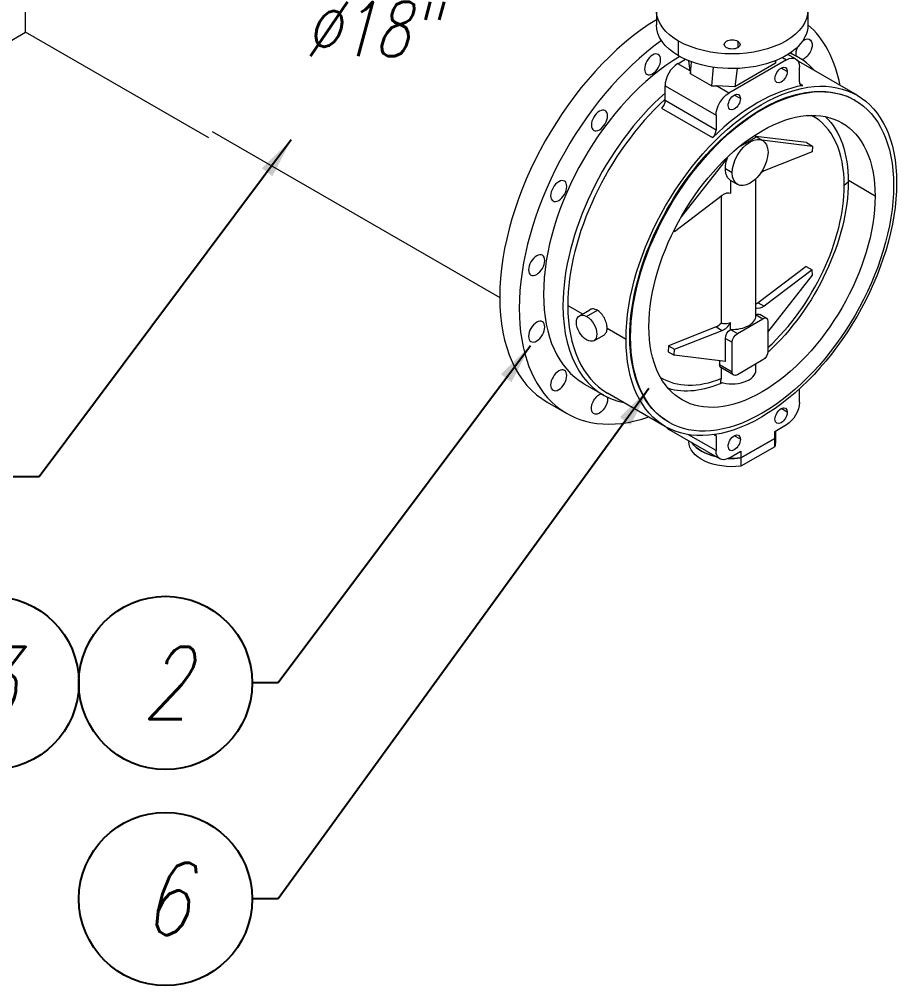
# Model space of a CAD drawing. Header units: inches. Extents: x 52169 to 69006, y 13152 to 42758.
# Drawn here: x 62954 to 64169, y 14086 to 15424 of the extents above; entities that cross this region are included whole.
import ezdxf
from ezdxf.enums import TextEntityAlignment as Align

# ---------------------------------------------------------------- set-up
doc = ezdxf.new("R2010")
doc.units = ezdxf.units.IN
doc.header["$MEASUREMENT"] = 0
doc.layers.add('IA-DIBUJO', color=3, linetype='Continuous')
doc.layers.add('IA-SIMBOLS', color=2, linetype='Continuous')
doc.layers.add('IA-DIM', color=7, linetype='Continuous', lineweight=5)
doc.layers.add('IA-TITLE', color=6, linetype='Continuous', lineweight=13)
doc.styles.add('ING-AMB', font='romans.shx', dxfattribs={"width": 0.75, "oblique": 15})
doc.styles.add('SALVADOR', font='romans.shx', dxfattribs={"width": 0.75, "oblique": 15})
doc.dimstyles.new('ING-AMB 16', dxfattribs={"dimscale": 16, "dimtxt": 3, "dimasz": 2.5, "dimexe": 1, "dimexo": 1, "dimgap": 1, "dimtad": 1, "dimdec": 0, "dimzin": 0, "dimdsep": 46, "dimtxsty": 'ING-AMB', "dimcen": 0.1, "dimclrd": 7, "dimclre": 7, "dimclrt": 2, "dimadec": 0, "dimazin": 0, "dimtfac": 1, "dimtdec": 0, "dimtmove": 0, "dimatfit": 0, "dimfxl": 1.25, "dimtfill": 1, "dimtolj": 1, "dimtzin": 0, "dimarcsym": 1})

# ---------------------------------------------------------------- blocks, each defined once
blk = doc.blocks.new('A$Cca83e120')
at = {"layer": 'IA-DIBUJO', "linetype": 'Continuous', "lineweight": 0, "extrusion": (-1.11022e-16, 0.816497, 0.57735)}
for p, q in [((-2630.5, 6468.5), (-2630.5, 6931.7)), ((-2802, 6369.5), (-2630.5, 6468.5)), ((-2376.8, 6322), (-2630.5, 6468.5)), ((-2371.8, 6330.7), (-1973.7, 6100.8))]:
    blk.add_line(p, q, dxfattribs=at)
at = {"layer": 'IA-DIBUJO', "color": 2, "linetype": 'Continuous', "lineweight": 0, "extrusion": (-1.11022e-16, 0.816497, 0.57735)}
for p, q in [((-1756.9, 6499), (-1756.9, 6478.6)), ((-1546.9, 6499), (-1546.9, 6478.6)), ((-1726.1, 6435.7), (-1726.1, 6456.1)), ((-1644.1, 6455.8), (-1644.1, 6446.9)), ((-1564, 6431.4), (-1574.6, 6437.5)), ((-1571, 6439.9), (-1560.3, 6433.8)), ((-1727.2, 6424.8), (-1716.7, 6430.9)), ((-1710, 6414.8), (-1727.2, 6424.8)), ((-1710, 6414.8), (-1711.9, 6428.9)), ((-1709.5, 6410.6), (-1708.1, 6427.4)), ((-1576.5, 6430.2), (-1656.5, 6384)), ((-1591.7, 6425.5), (-1648.4, 6392.7)), ((-1592.2, 6428.7), (-1591.7, 6425.5)), ((-1592.1, 6428.7), (-1591.7, 6425.5)), ((-1582, 6433.3), (-1576.5, 6430.2)), ((-1478.9, 6381.2), (-1559.5, 6427.7)), ((-1680.5, 6393.9), (-1709.5, 6410.6)), ((-1678.4, 6419.9), (-1680.5, 6393.9)), ((-1644.9, 6418.1), (-1648.4, 6392.7)), ((-1575.6, 6413.9), (-1584.1, 6418.8)), ((-1558.8, 6399.5), (-1558.8, 6420)), ((-1554.1, 6394.5), (-1558.4, 6397)), ((-1744.9, 6394.2), (-1674.2, 6353.4)), ((-1744.9, 6373.7), (-1744.9, 6394.2)), ((-1648.4, 6392.7), (-1673.7, 6393.9)), ((-1656.5, 6384), (-1673.7, 6393.9)), ((-1674.2, 6332.8), (-1744.9, 6373.7)), ((-1640.5, 6376.5), (-1648.9, 6381.4)), ((-1481.7, 6374), (-1482.8, 6374.6)), ((-1749.6, 6363.2), (-1678.9, 6322.4)), ((-1674.2, 6353.4), (-1674.2, 6332.8)), ((-1619, 6323.6), (-1619, 6326.6)), ((-1549, 6315.5), (-1619, 6323.9)), ((-1609.5, 6318.3), (-1619, 6323.7)), ((-1611, 6319.1), (-1540.6, 6310.7)), ((-1549, 6315.5), (-1540.6, 6310.7)), ((-1540.6, 6310.7), (-1541.2, 6302.5)), ((-1658.3, 6294.4), (-1722.6, 6212.5)), ((-1658.3, 6294.4), (-1659, 6294.8)), ((-1541.2, 6302.5), (-1607.5, 6276.3)), ((-1651.8, 6273.7), (-1661.3, 6279.1)), ((-1654, 6263.1), (-1654, 6245.4)), ((-1644.5, 6257.6), (-1654, 6263.1)), ((-1619, 6075.8), (-1619, 6265.6)), ((-1491, 6261.2), (-1496.7, 6256.3)), ((-1453.9, 6241.4), (-1491, 6262.8)), ((-1731.8, 6192.5), (-1665.6, 6242.8)), ((-1667.1, 6241.6), (-1667.1, 6065.1)), ((-1732.9, 6193.1), (-1731.8, 6192.5)), ((-1732, 6194.8), (-1731.8, 6192.5)), ((-1549.6, 6144.1), (-1615.8, 6093.8)), ((-1549.6, 6144.1), (-1541.2, 6139.3)), ((-1541.2, 6139.3), (-1607.5, 6088.9)), ((-1602.3, 6053.2), (-1540.6, 6131.7)), ((-1540.6, 6131.7), (-1541.2, 6139.3)), ((-1879.5, 6090), (-1859.2, 6078.2)), ((-1615.8, 6093.8), (-1607.5, 6088.9)), ((-1863.4, 6075.8), (-1848.9, 6084.1)), ((-1853.4, 6074.8), (-1838.6, 6083.3)), ((-1619, 6077), (-1618.8, 6077.1)), ((-1618.8, 6077.1), (-1609.4, 6071.6)), ((-1604.4, 6072.1), (-1613.8, 6077.6)), ((-1654, 6056.8), (-1654, 6066.1)), ((-1644.7, 6051.2), (-1609.4, 6071.6)), ((-1602.3, 6067.5), (-1602.3, 6026.7)), ((-1843.4, 6041.2), (-1828.9, 6049.5)), ((-1825.1, 6058.5), (-1798.9, 6043.4)), ((-1673.9, 6060.2), (-1740.2, 6034)), ((-1731.8, 6029.2), (-1665.6, 6055.4)), ((-1673.9, 6060.2), (-1665.6, 6055.4)), ((-1654.2, 6056.7), (-1654, 6056.8)), ((-1654.2, 6056.7), (-1644.7, 6051.2)), ((-1793.6, 6046.4), (-1792.6, 6045.8)), ((-1661.3, 6044.4), (-1651.8, 6039)), ((-1661.3, 6012.5), (-1661.3, 6044.4)), ((-1651.8, 5998.1), (-1651.8, 6039)), ((-1740.2, 6034), (-1740.7, 6025.9)), ((-1740.7, 6025.9), (-1732.4, 6021)), ((-1740.2, 6034), (-1731.8, 6029.2)), ((-1732.4, 6021), (-1731.8, 6029.2)), ((-1661.3, 6012.5), (-1732.4, 6021)), ((-1669.6, 6013.5), (-1669.6, 6008.4)), ((-1609.4, 6014.5), (-1644.7, 5994.1)), ((-1619, 6000.5), (-1619, 6008.9)), ((-1669.6, 6008.4), (-1651.8, 5998.1)), ((-1649.7, 5993.6), (-1667.6, 6003.9)), ((-1667.1, 6003.6), (-1667.1, 5988.8)), ((-1857.2, 5981.6), (-1830.3, 5966.1)), ((-1558.8, 5955.5), (-1558.8, 5974.3)), ((-1907.9, 5956), (-1881, 5940.5)), ((-1744, 5922.1), (-1824.6, 5968.6)), ((-1575.6, 5942.2), (-1584.1, 5947.1)), ((-1739.2, 5928), (-1740.3, 5928.6)), ((-1669, 5877.4), (-1739.7, 5918.3)), ((-1593, 5915.3), (-1576.5, 5924.9)), ((-1593, 5905.9), (-1593, 5915.3)), ((-1591.9, 5916), (-1591.9, 5912.7)), ((-1674.2, 5888.9), (-1712.5, 5911)), ((-1711.9, 5902.2), (-1711.9, 5901.3)), ((-1677, 5911), (-1674.2, 5909.4)), ((-1674.2, 5909.4), (-1674.2, 5888.9)), ((-1640.5, 5904.7), (-1648.9, 5909.6)), ((-1640, 5878.8), (-1593, 5905.9)), ((-1593, 5905.9), (-1640, 5878.8)), ((-1593, 5894.4), (-1593, 5905.9)), ((-1591.9, 5912.7), (-1591.9, 5901.3)), ((-1593, 5894.4), (-1640, 5867.4)), ((-1656.5, 5878.7), (-1640, 5888.2)), ((-1640, 5888.2), (-1640, 5878.8)), ((-1640, 5878.8), (-1640, 5867.4))]:
    blk.add_line(p, q, dxfattribs=at)
at = {"layer": 'IA-DIBUJO', "color": 2, "linetype": 'Continuous', "lineweight": 0, "extrusion": (9.28028e-18, 1.11022e-16, -1)}
blk.add_ellipse((-1651.9, 6499), major_axis=(-105, 0), ratio=0.57735, start_param=-0.785398, end_param=0.665114, dxfattribs=at)
at = {"layer": 'IA-DIBUJO', "color": 2, "linetype": 'Continuous', "lineweight": 0, "extrusion": (4.21631e-17, 2.77556e-16, -1)}
blk.add_ellipse((-1651.9, 6499), major_axis=(105, 0), ratio=0.57735, start_param=-0.785398, end_param=2.356194, dxfattribs=at)
at = {"layer": 'IA-DIBUJO', "color": 2, "linetype": 'Continuous', "lineweight": 0}
for centre, major_axis, ratio, start_param, end_param in [((-1749.2, 6231), (-158.8, -275), 0.57735, -2.321881, -0.785398), ((-1722.2, 6215.5), (158.7, 275), 0.57735, -0.582511, -0.110993), ((-1722.2, 6215.5), (-158.8, -275), 0.57735, -2.232848, -0.785398), ((-1695.3, 6199.9), (135, 233.8), 0.57735, -0.190038, 0.081626), ((-1722.2, 6215.5), (-135, -233.8), 0.57735, -2.345254, -0.785398), ((-1727.2, 6404.4), (-12.5, -21.7), 0.57735, -2.356194, -0.785398), ((-1692.1, 6198.2), (132.5, 229.5), 0.57735, 0, 0.010867), ((-1551.7, 6403.6), (-5, -8.66), 0.57735, -0.785398, 0.446483), ((-1695.3, 6199.9), (-135, -233.8), 0.57735, -2.093647, -0.785398), ((-1616.4, 6154.5), (-132.5, -229.5), 0.57735, -2.69511, -2.016248), ((-1692.1, 6198.2), (-132.5, -229.5), 0.57735, -2.070445, -0.785398), ((-1644.8, 6170.8), (104.7, 181.4), 0.57735, -0.785398, 0.016167), ((-1681.3, 6328.8), (5, 8.66), 0.57735, -2.016248, -0.785398), ((-1609.2, 6258), (-10.7, -18.5), 0.57735, -2.471159, -2.12413), ((-1644.8, 6170.8), (104.7, 181.4), 0.57735, -2.065172, -0.785398), ((-1722.2, 6215.5), (-135, -233.8), 0.57735, -0.785398, 0), ((-1749.2, 6231), (-158.8, -275), 0.57735, -0.785398, 0), ((-1695.3, 6199.9), (-135, -233.8), 0.57735, -0.785398, 0.193712), ((-1692.1, 6198.2), (-132.5, -229.5), 0.57735, -0.785398, 0), ((-1722.2, 6215.5), (-158.8, -275), 0.57735, -0.785398, 0.583593), ((-1652, 6075.8), (33, 0), 0.57735, -1.633326, 0), ((-1663.8, 6073.7), (10.7, 18.5), 0.57735, -2.471159, -1.647924), ((-1662.6, 6012.5), (-5, -8.66), 0.57735, -0.785398, 0), ((-1652, 6000.5), (33, 0), 0.57735, -2.088732, 0), ((-1644.8, 6170.8), (-104.7, -181.4), 0.57735, -0.016167, 0.634035), ((-1664, 5980.2), (-13.8, -59), 0.082685, -1.697398, -1.614475), ((-1727.2, 5939.9), (-12.5, -21.7), 0.57735, -0.309068, 0), ((-1681.3, 5905.3), (5, 8.66), 0.57735, -0.785398, -0.514489), ((-1651.9, 5912.7), (60, 0), 0.57735, -0.199713, 0), ((-1651.9, 5912.7), (-60, 0), 0.57735, 0.389517, 1.181279), ((-1651.9, 5912.7), (60, 0), 0.57735, -1.661637, -1.371084)]:
    blk.add_ellipse(centre, major_axis=major_axis, ratio=ratio, start_param=start_param, end_param=end_param, dxfattribs=at)
at = {"layer": 'IA-DIBUJO', "color": 2, "linetype": 'Continuous', "lineweight": 0, "extrusion": (-1.37718e-16, 1.11022e-16, -1)}
blk.add_ellipse((-1651.9, 6478.6), major_axis=(-105, 0), ratio=0.57735, start_param=-0.785398, end_param=0, dxfattribs=at)
at = {"layer": 'IA-DIBUJO', "color": 2, "linetype": 'Continuous', "lineweight": 0, "extrusion": (-1.31845e-16, 2.22045e-16, -1)}
blk.add_ellipse((-1651.9, 6478.6), major_axis=(105, 0), ratio=0.57735, start_param=0, end_param=2.356194, dxfattribs=at)
at = {"layer": 'IA-DIBUJO', "color": 2, "linetype": 'Continuous', "lineweight": 0, "extrusion": (-3.55755e-17, -2.09984e-32, -1)}
blk.add_ellipse((-1651.9, 6451.4), major_axis=(-11, 0), ratio=0.57735, start_param=-0.785398, end_param=2.356194, dxfattribs=at)
at = {"layer": 'IA-DIBUJO', "color": 2, "linetype": 'Continuous', "lineweight": 0, "extrusion": (5.52089e-18, 1.11022e-16, -1)}
blk.add_ellipse((-1651.9, 6451.4), major_axis=(11, 0), ratio=0.57735, start_param=-0.785398, end_param=2.356194, dxfattribs=at)
at = {"layer": 'IA-DIBUJO', "color": 2, "linetype": 'Continuous', "lineweight": 0, "extrusion": (-1.0903e-16, 2.55245e-16, -1)}
blk.add_ellipse((-1552.3, 6444.6), major_axis=(7.9, 13.7), ratio=0.57735, start_param=-0.95082, end_param=2.356194, dxfattribs=at)
at = {"layer": 'IA-DIBUJO', "color": 2, "linetype": 'Continuous', "lineweight": 0, "extrusion": (5.92297e-17, 1.581e-16, -1)}
for centre, major_axis in [((-1762.1, 6423.8), (-7.9, -13.7)), ((-1835.7, 6346.1), (-7.9, -13.7)), ((-1892.1, 6248.4), (7.9, 13.7)), ((-1922.6, 6145.8), (7.9, 13.7)), ((-1922.6, 6053.7), (7.9, 13.7))]:
    blk.add_ellipse(centre, major_axis=major_axis, ratio=0.57735, start_param=-3.926991, end_param=2.356194, dxfattribs=at)
at = {"layer": 'IA-DIBUJO', "color": 2, "linetype": 'Continuous', "lineweight": 0, "extrusion": (-1.44222e-16, 8.32667e-17, -1)}
blk.add_ellipse((-1552.3, 6444.6), major_axis=(7.9, 13.7), ratio=0.57735, start_param=-2.572552, end_param=-1.615175, dxfattribs=at)
at = {"layer": 'IA-DIBUJO', "color": 2, "linetype": 'Continuous', "lineweight": 0, "extrusion": (-2.53252e-16, 3.38511e-16, -1)}
blk.add_ellipse((-1611.5, 6151.6), major_axis=(132.5, 229.5), ratio=0.57735, start_param=-2.356194, end_param=0.785398, dxfattribs=at)
at = {"layer": 'IA-DIBUJO', "color": 2, "linetype": 'Continuous', "lineweight": 0, "extrusion": (-2.5697e-16, 2.76559e-16, -1)}
for centre, major_axis in [((-1576.5, 6409.8), (12.5, 21.7)), ((-1656.5, 5899.1), (-12.5, -21.7))]:
    blk.add_ellipse(centre, major_axis=major_axis, ratio=0.57735, start_param=-0.785398, end_param=0.785398, dxfattribs=at)
at = {"layer": 'IA-DIBUJO', "color": 2, "linetype": 'Continuous', "lineweight": 0, "extrusion": (-1.77422e-16, 3.5883e-16, -1)}
for centre, major_axis, start_param, end_param in [((-1552.3, 6444.6), (-7.9, -13.7), -0.785398, -0.543107), ((-1584.1, 6409), (6, 10.4), -2.356194, 0.785398), ((-1584.1, 6409), (-6, -10.4), -2.356194, 0.785398), ((-1648.9, 6371.6), (6, 10.4), -2.356194, 0.785398), ((-1648.9, 6371.6), (-6, -10.4), -2.356194, 0.785398), ((-1584.1, 5937.3), (6, 10.4), -2.356194, 0.785398), ((-1584.1, 5937.3), (-6, -10.4), -2.356194, 0.785398), ((-1648.9, 5899.8), (6, 10.4), -2.356194, 0.785398), ((-1648.9, 5899.8), (-6, -10.4), -2.356194, 0.785398)]:
    blk.add_ellipse(centre, major_axis=major_axis, ratio=0.57735, start_param=start_param, end_param=end_param, dxfattribs=at)
at = {"layer": 'IA-DIBUJO', "color": 2, "linetype": 'Continuous', "lineweight": 0, "extrusion": (-8.87111e-17, 1.79415e-16, -1)}
blk.add_ellipse((-1610.5, 6151), major_axis=(128.8, 223), ratio=0.57735, start_param=-2.356194, end_param=0.785398, dxfattribs=at)
at = {"layer": 'IA-DIBUJO', "color": 2, "linetype": 'Continuous', "lineweight": 0, "extrusion": (-1.28814e-17, 1.99733e-16, -1)}
for centre, major_axis, start_param, end_param in [((-1611.6, 6151.6), (128.8, 223), -2.356194, 0), ((-1646.2, 6171.6), (-109.7, -190), -0.665215, -0.135056)]:
    blk.add_ellipse(centre, major_axis=major_axis, ratio=0.57735, start_param=start_param, end_param=end_param, dxfattribs=at)
at = {"layer": 'IA-DIBUJO', "color": 2, "linetype": 'Continuous', "lineweight": 0, "extrusion": (-3.05044e-16, 3.04315e-16, -1)}
for centre, major_axis in [((-1656.5, 6363.6), (12.5, 21.7)), ((-1576.5, 5945.3), (-12.5, -21.7))]:
    blk.add_ellipse(centre, major_axis=major_axis, ratio=0.57735, start_param=-2.356194, end_param=-0.785398, dxfattribs=at)
at = {"layer": 'IA-DIBUJO', "color": 2, "linetype": 'Continuous', "lineweight": 0, "extrusion": (-8.1274e-17, 3.03319e-16, -1)}
for centre, major_axis, start_param, end_param in [((-1610.5, 6151), (110.7, 191.8), -2.356194, 0.785398), ((-1609.2, 6105.3), (-10.7, -18.5), -0.900363, -0.082735), ((-1609.4, 6063.5), (5, 8.66), -0.785398, 0.785398)]:
    blk.add_ellipse(centre, major_axis=major_axis, ratio=0.57735, start_param=start_param, end_param=end_param, dxfattribs=at)
at = {"layer": 'IA-DIBUJO', "color": 2, "linetype": 'Continuous', "lineweight": 0, "extrusion": (-1.29348e-16, 3.31074e-16, -1)}
for centre, major_axis, end_param in [((-1752, 6369.6), (-5, -8.66), -1.125345), ((-1646.2, 6171.6), (-109.7, -190), -1.071233)]:
    blk.add_ellipse(centre, major_axis=major_axis, ratio=0.57735, start_param=-2.356194, end_param=end_param, dxfattribs=at)
at = {"layer": 'IA-DIBUJO', "color": 2, "linetype": 'Continuous', "lineweight": 0, "extrusion": (-2.01459e-16, 3.72708e-16, -1)}
blk.add_ellipse((-1646.2, 6171.6), major_axis=(109.7, 190), ratio=0.57735, start_param=0.135056, end_param=0.785398, dxfattribs=at)
at = {"layer": 'IA-DIBUJO', "color": 2, "linetype": 'Continuous', "lineweight": 0, "extrusion": (-2.4037e-16, 1.38778e-16, -1)}
for major_axis in [(17.5, 30.3), (-17.5, -30.3)]:
    blk.add_ellipse((-1627, 6287.9), major_axis=major_axis, ratio=0.57735, start_param=-2.356194, end_param=0.785398, dxfattribs=at)
at = {"layer": 'IA-DIBUJO', "color": 2, "linetype": 'Continuous', "lineweight": 0, "extrusion": (-4.0637e-17, 1.51659e-16, -1)}
blk.add_ellipse((-1636.5, 6293.4), major_axis=(17.5, 30.3), ratio=0.57735, start_param=-2.356194, end_param=-1.861733, dxfattribs=at)
at = {"layer": 'IA-DIBUJO', "color": 2, "linetype": 'Continuous', "lineweight": 0, "extrusion": (-2.77289e-16, 3.52389e-16, -1)}
blk.add_ellipse((-1636.5, 6293.4), major_axis=(-17.5, -30.3), ratio=0.57735, start_param=0, end_param=0.785398, dxfattribs=at)
at = {"layer": 'IA-DIBUJO', "color": 2, "linetype": 'Continuous', "lineweight": 0, "extrusion": (-1.12748e-16, 1.93293e-16, -1)}
for centre, major_axis, start_param in [((-1611.5, 6151.6), (-132.5, -229.5), -2.356194), ((-1644.7, 6002.2), (-5, -8.66), -0.785398)]:
    blk.add_ellipse(centre, major_axis=major_axis, ratio=0.57735, start_param=start_param, end_param=0.785398, dxfattribs=at)
at = {"layer": 'IA-DIBUJO', "color": 2, "linetype": 'Continuous', "lineweight": 0, "extrusion": (-1.05311e-16, 3.17196e-16, -1)}
for centre, major_axis, start_param, end_param in [((-1610.5, 6151), (-128.8, -223), -2.356194, 0.785398), ((-1617.6, 6110.1), (-10.7, -18.5), -0.900363, -0.692802), ((-1618.8, 6068.9), (5, 8.66), -0.785398, 0), ((-1611.6, 6151.6), (-128.7, -223), 0, 0.785398)]:
    blk.add_ellipse(centre, major_axis=major_axis, ratio=0.57735, start_param=start_param, end_param=end_param, dxfattribs=at)
at = {"layer": 'IA-DIBUJO', "color": 2, "linetype": 'Continuous', "lineweight": 0, "extrusion": (-3.31999e-17, 2.75563e-16, -1)}
blk.add_ellipse((-1610.5, 6151), major_axis=(-110.7, -191.8), ratio=0.57735, start_param=-2.356194, end_param=0.785398, dxfattribs=at)
at = {"layer": 'IA-DIBUJO', "color": 2, "linetype": 'Continuous', "lineweight": 0, "extrusion": (2.23113e-17, 3.71711e-16, -1)}
blk.add_ellipse((-1663.8, 6226.5), major_axis=(10.7, 18.5), ratio=0.57735, start_param=-0.900363, end_param=-0.077127, dxfattribs=at)
at = {"layer": 'IA-DIBUJO', "color": 2, "linetype": 'Continuous', "lineweight": 0, "extrusion": (-8.69853e-17, 2.06174e-16, -1)}
for major_axis in [(-10, 17.3), (10, -17.3)]:
    blk.add_ellipse((-1853.4, 6058.5), major_axis=major_axis, ratio=0.57735, start_param=-2.356194, end_param=0.785398, dxfattribs=at)
at = {"layer": 'IA-DIBUJO', "color": 2, "linetype": 'Continuous', "lineweight": 0, "extrusion": (-3.29081e-16, 3.18193e-16, -1)}
blk.add_ellipse((-1672.2, 6078.5), major_axis=(-10.7, -18.5), ratio=0.57735, start_param=-1.128956, end_param=-0.670434, dxfattribs=at)
at = {"layer": 'IA-DIBUJO', "color": 2, "linetype": 'Continuous', "lineweight": 0, "extrusion": (-2.12615e-16, 1.86852e-16, -1)}
for centre, major_axis in [((-1654.2, 6048.5), (5, 8.66)), ((-1644.7, 6043), (5, 8.66)), ((-1609.4, 6022.6), (-5, -8.66))]:
    blk.add_ellipse(centre, major_axis=major_axis, ratio=0.57735, start_param=-2.356194, end_param=-0.785398, dxfattribs=at)
at = {"layer": 'IA-DIBUJO', "color": 2, "linetype": 'Continuous', "lineweight": 0, "extrusion": (1.11556e-17, 1.85856e-16, -1)}
blk.add_ellipse((-1892.1, 5986.3), major_axis=(-7.9, -13.7), ratio=0.57735, start_param=-2.356194, end_param=3.926991, dxfattribs=at)
at = {"layer": 'IA-DIBUJO', "color": 2, "linetype": 'Continuous', "lineweight": 0, "extrusion": (-2.49533e-16, 4.00463e-16, -1)}
blk.add_ellipse((-1835.7, 5953.8), major_axis=(-7.9, -13.7), ratio=0.57735, start_param=-0.785398, end_param=2.572552, dxfattribs=at)
at = {"layer": 'IA-DIBUJO', "color": 2, "linetype": 'Continuous', "lineweight": 0, "extrusion": (-2.84726e-16, 2.28485e-16, -1)}
blk.add_ellipse((-1835.7, 5953.8), major_axis=(-7.9, -13.7), ratio=0.57735, start_param=-2.598485, end_param=-0.785398, dxfattribs=at)
at = {"layer": 'IA-DIBUJO', "color": 2, "linetype": 'Continuous', "lineweight": 0, "extrusion": (-1.90606e-17, 5.55112e-17, -1)}
blk.add_ellipse((-1651.9, 5912.7), major_axis=(60, 0), ratio=0.57735, start_param=0, end_param=0.199713, dxfattribs=at)
at = {"layer": 'IA-DIBUJO', "color": 2, "linetype": 'Continuous', "lineweight": 0, "extrusion": (-5.11146e-17, -5.55112e-17, -1)}
blk.add_ellipse((-1651.9, 5901.3), major_axis=(-60, 0), ratio=0.57735, start_param=-1.770509, end_param=0, dxfattribs=at)
at = {"layer": 'IA-DIBUJO', "color": 2, "linetype": 'Continuous', "lineweight": 0, "extrusion": (-1.02394e-16, 1.66533e-16, -1)}
blk.add_ellipse((-1651.9, 5912.7), major_axis=(-60, 0), ratio=0.57735, start_param=-1.181279, end_param=-0.389517, dxfattribs=at)
at = {"layer": 'IA-DIBUJO', "color": 2, "linetype": 'Continuous', "lineweight": 0, "extrusion": (-7.45717e-17, 1.66533e-16, -1)}
blk.add_ellipse((-1651.9, 5901.3), major_axis=(60, 0), ratio=0.57735, start_param=0, end_param=0.199713, dxfattribs=at)
at = {"layer": 'IA-DIBUJO', "color": 2, "linetype": 'Continuous', "lineweight": 0, "extrusion": (8.12329e-17, -1.11022e-16, -1)}
blk.add_ellipse((-1651.9, 5912.7), major_axis=(-60, 0), ratio=0.57735, start_param=-1.770509, end_param=-1.479956, dxfattribs=at)
at = {"layer": 'IA-DIBUJO', "color": 2, "linetype": 'Continuous', "lineweight": 0}
for points, knots in [([(-1710, 6414.8), (-1709.9, 6414.2), (-1709.8, 6413.5), (-1709.6, 6412.1), (-1709.5, 6411.4), (-1709.5, 6410.6)], [-0.681714, -0.681714, -0.681714, -0.681714, -0.3408506, -0.3408506, -0.0001927, -0.0001927, -0.0001927, -0.0001927]), ([(-1680.5, 6393.9), (-1679.8, 6393.9), (-1679, 6394), (-1676.8, 6394), (-1675.3, 6394), (-1673.7, 6393.9)], [-69.899113, -69.899113, -69.899113, -69.899113, -68.081294, -68.081294, -64.410566, -64.410566, -64.410566, -64.410566]), ([(-1641.9, 6310), (-1641.2, 6310.4), (-1640.5, 6310.7), (-1637.8, 6312.2), (-1635.8, 6313.4), (-1632, 6315.5), (-1630.2, 6316.5), (-1627, 6318.4), (-1625.6, 6319.2), (-1623.1, 6320.7), (-1622.1, 6321.3), (-1620.5, 6322.3), (-1619.9, 6322.7), (-1619.1, 6323.3), (-1619, 6323.5), (-1619, 6323.6)], [15.593892, 15.593892, 15.593892, 15.593892, 15.819786, 15.819786, 16.493362, 16.493362, 17.166937, 17.166937, 17.840512, 17.840512, 18.514088, 18.514088, 19.187663, 19.187663, 19.861238, 19.861238, 19.861238, 19.861238]), ([(-1838.6, 6083.3), (-1839.5, 6083.8), (-1840.5, 6084.2), (-1842.3, 6084.9), (-1843.2, 6085.1), (-1845, 6085.2), (-1845.9, 6085.2), (-1847.5, 6084.8), (-1848.2, 6084.5), (-1848.9, 6084.1)], [6.022172, 6.022172, 6.022172, 6.022172, 6.398558, 6.398558, 6.774944, 6.774944, 7.151329, 7.151329, 7.527715, 7.527715, 7.527715, 7.527715]), ([(-1825.1, 6058.5), (-1825.1, 6059.6), (-1825.1, 6060.7), (-1825.5, 6063), (-1825.7, 6064.2), (-1826.4, 6066.7), (-1826.8, 6067.9), (-1827.8, 6070.3), (-1828.3, 6071.5), (-1829.5, 6073.7), (-1830.2, 6074.8), (-1831.7, 6076.9), (-1832.5, 6078), (-1834.2, 6079.8), (-1835, 6080.7), (-1836.8, 6082.2), (-1837.8, 6082.8), (-1838.6, 6083.3)], [-9.033257, -9.033257, -9.033257, -9.033257, -8.656872, -8.656872, -8.280486, -8.280486, -7.904101, -7.904101, -7.527715, -7.527715, -7.151329, -7.151329, -6.774944, -6.774944, -6.398558, -6.398558, -6.022172, -6.022172, -6.022172, -6.022172]), ([(-1654, 6066.1), (-1654.6, 6065.9), (-1655.1, 6065.7), (-1657.1, 6065.1), (-1658.5, 6064.8), (-1661.1, 6064.5), (-1662.5, 6064.5), (-1665, 6064.7), (-1666.1, 6064.9), (-1667.1, 6065.1)], [1.926249, 1.926249, 1.926249, 1.926249, 2.100887, 2.100887, 2.521441, 2.521441, 2.953362, 2.953362, 3.284408, 3.284408, 3.284408, 3.284408]), ([(-1828.9, 6049.5), (-1828.3, 6049.9), (-1827.8, 6050.3), (-1826.8, 6051.5), (-1826.4, 6052.2), (-1825.7, 6053.7), (-1825.5, 6054.6), (-1825.1, 6056.5), (-1825.1, 6057.5), (-1825.1, 6058.5)], [-10.5388, -10.5388, -10.5388, -10.5388, -10.162414, -10.162414, -9.786029, -9.786029, -9.409643, -9.409643, -9.033257, -9.033257, -9.033257, -9.033257])]:
    blk.add_open_spline(points, degree=3, knots=knots, dxfattribs=at)
blk = doc.blocks.new('EJE')
blk.add_circle((0, 6), 6)
at = {"style": 'SALVADOR', "oblique": 15, "width": 0.75}
blk.add_attdef('N', text='', height=5, dxfattribs=at).set_placement((0, 6), align=Align.MIDDLE)

msp = doc.modelspace()

# ---------------------------------------------------------------- block references
at = {"layer": 'IA-DIBUJO', "color": 3}
msp.add_blockref('A$Cca83e120', (65592.6, 8938.1), dxfattribs=at)
at = {"layer": 'IA-SIMBOLS'}
ref = msp.add_blockref('EJE', (62916, 14625.3), dxfattribs=dict(at, xscale=20, yscale=20, zscale=20, rotation=180))
ref.add_attrib('N', '3', dxfattribs={"layer": '0', "height": 100, "style": 'SALVADOR', "oblique": 15, "width": 0.75}).set_placement((62916, 14505.3), align=Align.MIDDLE)
ref = msp.add_blockref('EJE', (63156, 14625.3), dxfattribs=dict(at, xscale=20, yscale=20, zscale=20, rotation=180))
ref.add_attrib('N', '2', dxfattribs={"layer": '0', "height": 100, "style": 'SALVADOR', "oblique": 15, "width": 0.75}).set_placement((63156, 14505.3), align=Align.MIDDLE)
ref = msp.add_blockref('EJE', (63156, 14326.1), dxfattribs=dict(at, xscale=20, yscale=20, zscale=20, rotation=180))
ref.add_attrib('N', '6', dxfattribs={"layer": '0', "height": 100, "style": 'SALVADOR', "oblique": 15, "width": 0.75}).set_placement((63156, 14206.1), align=Align.MIDDLE)

# ---------------------------------------------------------------- texts
at = {"layer": 'IA-TITLE', "insert": (63348.2, 15448.5, -123.2), "char_height": 75, "attachment_point": 1, "style": 'ING-AMB'}
msp.add_mtext_dynamic_manual_height_columns('%%C18"', width=90.757, gutter_width=250, heights=[0], dxfattribs=at)

# ---------------------------------------------------------------- leaders
at = {"layer": 'IA-DIM'}
for points in [[(63330.2, 15257.5), (62981.2, 14790.5), (62945, 14790.5)], [(63661.2, 14972.2), (63312.2, 14505.3), (63276, 14505.3)], [(63825.5, 14913.2), (63312.2, 14206.1), (63276, 14206.1)]]:
    msp.add_leader(points, dimstyle='ING-AMB 16', override={"dimasz": 3.5, "dimgap": 1, "dimtad": 0}, dxfattribs=at)

doc.saveas('drawing.dxf')
